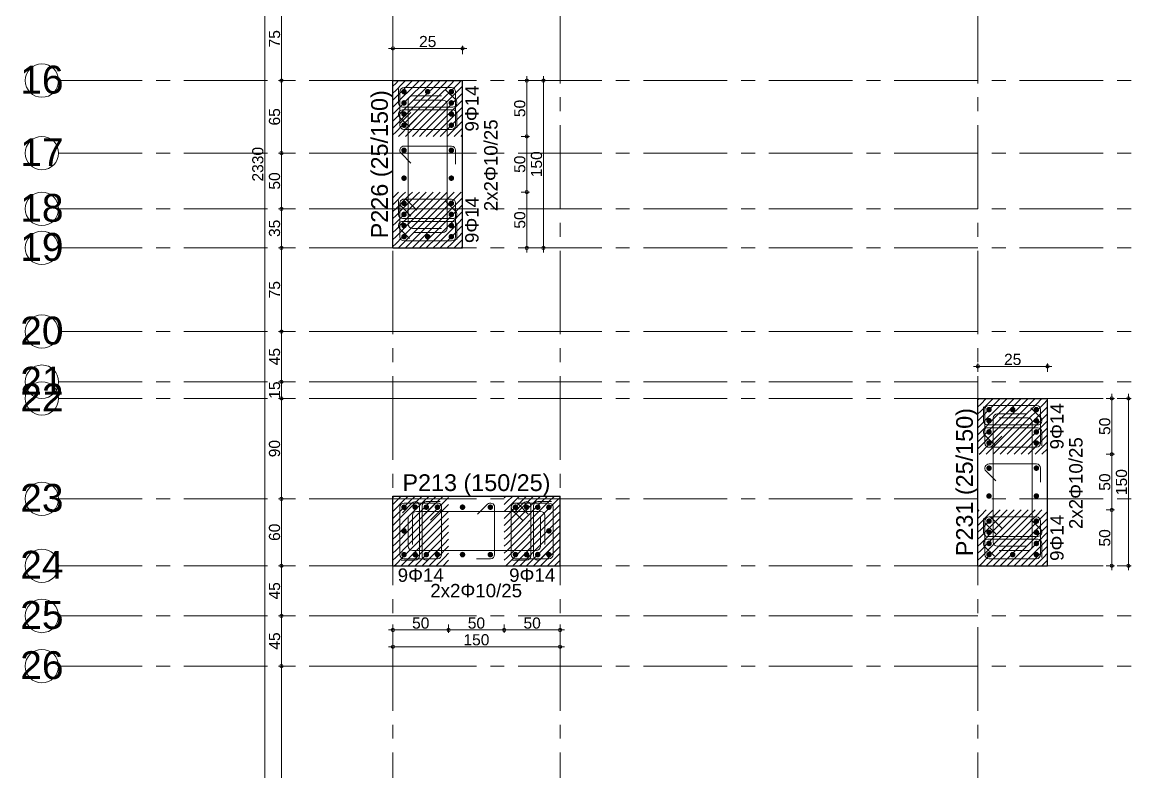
# Model space of a CAD drawing. Header units: millimetres. Extents: x 2232 to 85269, y -3593 to 5869.
# Drawn here: x 28457 to 29453, y 3782 to 4454 of the extents above; entities that cross this region are included whole.
import ezdxf

# ---------------------------------------------------------------- set-up
doc = ezdxf.new("R2010")
doc.units = ezdxf.units.MM
doc.linetypes.add('CENTER2', pattern=[112.5, 75, -12.5, 12.5, -12.5])
doc.linetypes.add('DASHDOT2', pattern=[12.7, 6.35, -3.175, 0, -3.175])
doc.layers.add('aks', color=251, linetype='DASHDOT2', lineweight=35)
for name, color, linetype in [('Donatı Yazısı', 7, 'Continuous'), ('Donatı Çizgisi', 7, 'Continuous'), ('Kolon', 7, 'Continuous'), ('Ölçülendirme', 7, 'Continuous')]:
    doc.layers.add(name, color=color, linetype=linetype)
doc.styles.add('arial_1_18', font='arial.ttf', dxfattribs={"height": 0.2})

# ---------------------------------------------------------------- blocks, each defined once
blk = doc.blocks.new('IDE999Entity6909')
at = {"layer": 'aks', "color": 250, "linetype": 'CENTER2', "lineweight": 5}
blk.add_lwpolyline([(18797.48, 200), (18797.48, 2530)], dxfattribs=at)
blk = doc.blocks.new('IDE999Entity6918')
at = {"layer": 'aks', "color": 250, "linetype": 'CENTER2', "lineweight": 5}
blk.add_lwpolyline([(18272.48, 200), (18272.48, 2530)], dxfattribs=at)
blk = doc.blocks.new('IDE999Entity6919')
at = {"layer": 'aks', "color": 250, "linetype": 'CENTER2', "lineweight": 5}
blk.add_lwpolyline([(18422.48, 200), (18422.48, 2530)], dxfattribs=at)

msp = doc.modelspace()

# ---------------------------------------------------------------- hatches: boundary and pattern name
at = {"layer": 'Donatı Çizgisi', "linetype": 'Continuous', "lineweight": 5}
h = msp.add_hatch(color=5, dxfattribs=at)
edge = h.paths.add_edge_path(flags=0)
edge.add_arc((28800.16, 4391.37), 2.5, 0, 360)
h = msp.add_hatch(color=5, dxfattribs=at)
edge = h.paths.add_edge_path(flags=0)
edge.add_arc((28821.41, 4391.37), 2.5, 0, 360)
h = msp.add_hatch(color=5, dxfattribs=at)
edge = h.paths.add_edge_path(flags=0)
edge.add_arc((28842.66, 4391.37), 2.5, 0, 360)
h = msp.add_hatch(color=5, dxfattribs=at)
edge = h.paths.add_edge_path(flags=0)
edge.add_arc((28800.16, 4381.37), 2.5, 0, 360)
h = msp.add_hatch(color=5, dxfattribs=at)
edge = h.paths.add_edge_path(flags=0)
edge.add_arc((28842.66, 4381.37), 2.5, 0, 360)
h = msp.add_hatch(color=5, dxfattribs=at)
edge = h.paths.add_edge_path(flags=0)
edge.add_arc((28800.16, 4371.37), 2.5, 0, 360)
h = msp.add_hatch(color=5, dxfattribs=at)
edge = h.paths.add_edge_path(flags=0)
edge.add_arc((28842.66, 4371.37), 2.5, 0, 360)
h = msp.add_hatch(color=5, dxfattribs=at)
edge = h.paths.add_edge_path(flags=0)
edge.add_arc((28800.16, 4361.37), 2.5, 0, 360)
h = msp.add_hatch(color=5, dxfattribs=at)
edge = h.paths.add_edge_path(flags=0)
edge.add_arc((28842.66, 4361.37), 2.5, 0, 360)
h = msp.add_hatch(color=5, dxfattribs=at)
edge = h.paths.add_edge_path(flags=0)
edge.add_arc((28800.16, 4338.87), 2.5, 0, 360)
h = msp.add_hatch(color=5, dxfattribs=at)
edge = h.paths.add_edge_path(flags=0)
edge.add_arc((28842.66, 4338.87), 2.5, 0, 360)
h = msp.add_hatch(color=5, dxfattribs=at)
edge = h.paths.add_edge_path(flags=0)
edge.add_arc((28800.16, 4313.87), 2.5, 0, 360)
h = msp.add_hatch(color=5, dxfattribs=at)
edge = h.paths.add_edge_path(flags=0)
edge.add_arc((28842.66, 4313.87), 2.5, 0, 360)
h = msp.add_hatch(color=5, dxfattribs=at)
edge = h.paths.add_edge_path(flags=0)
edge.add_arc((28800.16, 4291.37), 2.5, 0, 360)
h = msp.add_hatch(color=5, dxfattribs=at)
edge = h.paths.add_edge_path(flags=0)
edge.add_arc((28842.66, 4291.37), 2.5, 0, 360)
h = msp.add_hatch(color=5, dxfattribs=at)
edge = h.paths.add_edge_path(flags=0)
edge.add_arc((28800.16, 4281.37), 2.5, 0, 360)
h = msp.add_hatch(color=5, dxfattribs=at)
edge = h.paths.add_edge_path(flags=0)
edge.add_arc((28842.66, 4281.37), 2.5, 0, 360)
h = msp.add_hatch(color=5, dxfattribs=at)
edge = h.paths.add_edge_path(flags=0)
edge.add_arc((28800.16, 4271.37), 2.5, 0, 360)
h = msp.add_hatch(color=5, dxfattribs=at)
edge = h.paths.add_edge_path(flags=0)
edge.add_arc((28842.66, 4271.37), 2.5, 0, 360)
h = msp.add_hatch(color=5, dxfattribs=at)
edge = h.paths.add_edge_path(flags=0)
edge.add_arc((28800.16, 4261.37), 2.5, 0, 360)
h = msp.add_hatch(color=5, dxfattribs=at)
edge = h.paths.add_edge_path(flags=0)
edge.add_arc((28821.41, 4261.37), 2.5, 0, 360)
h = msp.add_hatch(color=5, dxfattribs=at)
edge = h.paths.add_edge_path(flags=0)
edge.add_arc((28842.66, 4261.37), 2.5, 0, 360)
h = msp.add_hatch(color=5, dxfattribs=at)
edge = h.paths.add_edge_path(flags=0)
edge.add_arc((29325.16, 4106.37), 2.5, 0, 360)
h = msp.add_hatch(color=5, dxfattribs=at)
edge = h.paths.add_edge_path(flags=0)
edge.add_arc((29346.41, 4106.37), 2.5, 0, 360)
h = msp.add_hatch(color=5, dxfattribs=at)
edge = h.paths.add_edge_path(flags=0)
edge.add_arc((29367.66, 4106.37), 2.5, 0, 360)
h = msp.add_hatch(color=5, dxfattribs=at)
edge = h.paths.add_edge_path(flags=0)
edge.add_arc((29325.16, 4096.37), 2.5, 0, 360)
h = msp.add_hatch(color=5, dxfattribs=at)
edge = h.paths.add_edge_path(flags=0)
edge.add_arc((29367.66, 4096.37), 2.5, 0, 360)
h = msp.add_hatch(color=5, dxfattribs=at)
edge = h.paths.add_edge_path(flags=0)
edge.add_arc((29325.16, 4086.37), 2.5, 0, 360)
h = msp.add_hatch(color=5, dxfattribs=at)
edge = h.paths.add_edge_path(flags=0)
edge.add_arc((29367.66, 4086.37), 2.5, 0, 360)
h = msp.add_hatch(color=5, dxfattribs=at)
edge = h.paths.add_edge_path(flags=0)
edge.add_arc((29325.16, 4076.37), 2.5, 0, 360)
h = msp.add_hatch(color=5, dxfattribs=at)
edge = h.paths.add_edge_path(flags=0)
edge.add_arc((29367.66, 4076.37), 2.5, 0, 360)
h = msp.add_hatch(color=5, dxfattribs=at)
edge = h.paths.add_edge_path(flags=0)
edge.add_arc((29325.16, 4053.87), 2.5, 0, 360)
h = msp.add_hatch(color=5, dxfattribs=at)
edge = h.paths.add_edge_path(flags=0)
edge.add_arc((29367.66, 4053.87), 2.5, 0, 360)
h = msp.add_hatch(color=5, dxfattribs=at)
edge = h.paths.add_edge_path(flags=0)
edge.add_arc((29325.16, 4028.87), 2.5, 0, 360)
h = msp.add_hatch(color=5, dxfattribs=at)
edge = h.paths.add_edge_path(flags=0)
edge.add_arc((29367.66, 4028.87), 2.5, 0, 360)
h = msp.add_hatch(color=5, dxfattribs=at)
edge = h.paths.add_edge_path(flags=0)
edge.add_arc((28800.16, 4018.87), 2.5, 0, 360)
h = msp.add_hatch(color=5, dxfattribs=at)
edge = h.paths.add_edge_path(flags=0)
edge.add_arc((28810.16, 4018.87), 2.5, 0, 360)
h = msp.add_hatch(color=5, dxfattribs=at)
edge = h.paths.add_edge_path(flags=0)
edge.add_arc((28820.16, 4018.87), 2.5, 0, 360)
h = msp.add_hatch(color=5, dxfattribs=at)
edge = h.paths.add_edge_path(flags=0)
edge.add_arc((28830.16, 4018.87), 2.5, 0, 360)
h = msp.add_hatch(color=5, dxfattribs=at)
edge = h.paths.add_edge_path(flags=0)
edge.add_arc((28852.66, 4018.87), 2.5, 0, 360)
h = msp.add_hatch(color=5, dxfattribs=at)
edge = h.paths.add_edge_path(flags=0)
edge.add_arc((28877.66, 4018.87), 2.5, 0, 360)
h = msp.add_hatch(color=5, dxfattribs=at)
edge = h.paths.add_edge_path(flags=0)
edge.add_arc((28900.16, 4018.87), 2.5, 0, 360)
h = msp.add_hatch(color=5, dxfattribs=at)
edge = h.paths.add_edge_path(flags=0)
edge.add_arc((28910.16, 4018.87), 2.5, 0, 360)
h = msp.add_hatch(color=5, dxfattribs=at)
edge = h.paths.add_edge_path(flags=0)
edge.add_arc((28920.16, 4018.87), 2.5, 0, 360)
h = msp.add_hatch(color=5, dxfattribs=at)
edge = h.paths.add_edge_path(flags=0)
edge.add_arc((28930.16, 4018.87), 2.5, 0, 360)
h = msp.add_hatch(color=5, dxfattribs=at)
edge = h.paths.add_edge_path(flags=0)
edge.add_arc((29325.16, 4006.37), 2.5, 0, 360)
h = msp.add_hatch(color=5, dxfattribs=at)
edge = h.paths.add_edge_path(flags=0)
edge.add_arc((29367.66, 4006.37), 2.5, 0, 360)
h = msp.add_hatch(color=5, dxfattribs=at)
edge = h.paths.add_edge_path(flags=0)
edge.add_arc((28800.16, 3997.62), 2.5, 0, 360)
h = msp.add_hatch(color=5, dxfattribs=at)
edge = h.paths.add_edge_path(flags=0)
edge.add_arc((28930.16, 3997.62), 2.5, 0, 360)
h = msp.add_hatch(color=5, dxfattribs=at)
edge = h.paths.add_edge_path(flags=0)
edge.add_arc((29325.16, 3996.37), 2.5, 0, 360)
h = msp.add_hatch(color=5, dxfattribs=at)
edge = h.paths.add_edge_path(flags=0)
edge.add_arc((29367.66, 3996.37), 2.5, 0, 360)
h = msp.add_hatch(color=5, dxfattribs=at)
edge = h.paths.add_edge_path(flags=0)
edge.add_arc((29325.16, 3986.37), 2.5, 0, 360)
h = msp.add_hatch(color=5, dxfattribs=at)
edge = h.paths.add_edge_path(flags=0)
edge.add_arc((29367.66, 3986.37), 2.5, 0, 360)
h = msp.add_hatch(color=5, dxfattribs=at)
edge = h.paths.add_edge_path(flags=0)
edge.add_arc((28800.16, 3976.37), 2.5, 0, 360)
h = msp.add_hatch(color=5, dxfattribs=at)
edge = h.paths.add_edge_path(flags=0)
edge.add_arc((28810.16, 3976.37), 2.5, 0, 360)
h = msp.add_hatch(color=5, dxfattribs=at)
edge = h.paths.add_edge_path(flags=0)
edge.add_arc((28820.16, 3976.37), 2.5, 0, 360)
h = msp.add_hatch(color=5, dxfattribs=at)
edge = h.paths.add_edge_path(flags=0)
edge.add_arc((28830.16, 3976.37), 2.5, 0, 360)
h = msp.add_hatch(color=5, dxfattribs=at)
edge = h.paths.add_edge_path(flags=0)
edge.add_arc((28852.66, 3976.37), 2.5, 0, 360)
h = msp.add_hatch(color=5, dxfattribs=at)
edge = h.paths.add_edge_path(flags=0)
edge.add_arc((28877.66, 3976.37), 2.5, 0, 360)
h = msp.add_hatch(color=5, dxfattribs=at)
edge = h.paths.add_edge_path(flags=0)
edge.add_arc((28900.16, 3976.37), 2.5, 0, 360)
h = msp.add_hatch(color=5, dxfattribs=at)
edge = h.paths.add_edge_path(flags=0)
edge.add_arc((28910.16, 3976.37), 2.5, 0, 360)
h = msp.add_hatch(color=5, dxfattribs=at)
edge = h.paths.add_edge_path(flags=0)
edge.add_arc((28920.16, 3976.37), 2.5, 0, 360)
h = msp.add_hatch(color=5, dxfattribs=at)
edge = h.paths.add_edge_path(flags=0)
edge.add_arc((28930.16, 3976.37), 2.5, 0, 360)
h = msp.add_hatch(color=5, dxfattribs=at)
edge = h.paths.add_edge_path(flags=0)
edge.add_arc((29325.16, 3976.37), 2.5, 0, 360)
h = msp.add_hatch(color=5, dxfattribs=at)
edge = h.paths.add_edge_path(flags=0)
edge.add_arc((29346.41, 3976.37), 2.5, 0, 360)
h = msp.add_hatch(color=5, dxfattribs=at)
edge = h.paths.add_edge_path(flags=0)
edge.add_arc((29367.66, 3976.37), 2.5, 0, 360)

# ---------------------------------------------------------------- linework, layer by layer
at = {"layer": 'aks', "color": 250, "linetype": 'CENTER2', "lineweight": 5}
for points in [[(28490.16, 4401.37), (28790.16, 4401.37)], [(28790.16, 4401.37), (32050.16, 4401.37)], [(28490.16, 4336.37), (28790.16, 4336.37)], [(28790.16, 4336.37), (32050.16, 4336.37)], [(28490.16, 4286.37), (28790.16, 4286.37)], [(28790.16, 4286.37), (32050.16, 4286.37)], [(28490.16, 4251.37), (28790.16, 4251.37)], [(28790.16, 4251.37), (32050.16, 4251.37)], [(28490.16, 4176.37), (28790.16, 4176.37)], [(28790.16, 4176.37), (32050.16, 4176.37)], [(28490.16, 4131.37), (28790.16, 4131.37)], [(28790.16, 4131.37), (32050.16, 4131.37)], [(28490.16, 4116.37), (28790.16, 4116.37)], [(28790.16, 4116.37), (32050.16, 4116.37)], [(28490.16, 4026.37), (28790.16, 4026.37)], [(28790.16, 4026.37), (32050.16, 4026.37)], [(28490.16, 3966.37), (28790.16, 3966.37)], [(28790.16, 3966.37), (32050.16, 3966.37)], [(28490.16, 3921.37), (28790.16, 3921.37)], [(28790.16, 3921.37), (32050.16, 3921.37)], [(28490.16, 3876.37), (28790.16, 3876.37)], [(28790.16, 3876.37), (32050.16, 3876.37)]]:
    msp.add_lwpolyline(points, dxfattribs=at)
at = {"layer": 'aks', "color": 30, "linetype": 'Continuous', "lineweight": 5}
for centre in [(28475.16, 4401.37), (28475.16, 4336.37), (28475.16, 4286.37), (28475.16, 4251.37), (28475.16, 4176.37), (28475.16, 4131.37), (28475.16, 4116.37), (28475.16, 4026.37), (28475.16, 3966.37), (28475.16, 3921.37), (28475.16, 3876.37)]:
    msp.add_circle(centre, 15, dxfattribs=at)
at = {"layer": 'Donatı Çizgisi', "color": 1, "linetype": 'Continuous', "lineweight": 5}
for points in [[(28795.16, 4381.37), (28795.16, 4393.87)], [(28837.72, 4392.86), (28846.56, 4384.02)], [(28803.91, 4272.62), (28803.91, 4383.87)], [(28807.66, 4387.62), (28833.66, 4387.62)], [(28835.16, 4383.87), (28809.16, 4383.87)], [(28843.91, 4377.62), (28798.91, 4377.62)], [(28798.91, 4375.12), (28843.91, 4375.12)], [(28838.91, 4268.87), (28838.91, 4380.12)], [(28805.09, 4359.88), (28796.25, 4368.72)], [(28847.66, 4371.37), (28847.66, 4358.87)], [(28800.16, 4342.62), (28842.66, 4342.62)], [(28806.34, 4327.38), (28797.5, 4336.22)], [(28846.41, 4338.87), (28846.41, 4326.37)], [(28795.16, 4281.37), (28795.16, 4293.87)], [(28837.72, 4292.86), (28846.56, 4284.02)], [(28843.91, 4277.62), (28798.91, 4277.62)], [(28798.91, 4275.12), (28843.91, 4275.12)], [(28805.09, 4259.88), (28796.25, 4268.72)], [(28833.66, 4268.87), (28807.66, 4268.87)], [(28809.16, 4265.12), (28835.16, 4265.12)], [(28847.66, 4271.37), (28847.66, 4258.87)], [(29320.16, 4096.37), (29320.16, 4108.87)], [(29362.72, 4107.86), (29371.56, 4099.02)], [(29328.91, 3987.62), (29328.91, 4098.87)], [(29332.66, 4102.62), (29358.66, 4102.62)], [(29360.16, 4098.87), (29334.16, 4098.87)], [(29363.91, 3983.87), (29363.91, 4095.12)], [(29330.09, 4074.88), (29321.25, 4083.72)], [(29368.91, 4092.62), (29323.91, 4092.62)], [(29323.91, 4090.12), (29368.91, 4090.12)], [(29372.66, 4086.37), (29372.66, 4073.87)], [(29325.16, 4057.62), (29367.66, 4057.62)], [(29371.41, 4053.87), (29371.41, 4041.37)], [(29331.34, 4042.38), (29322.5, 4051.22)], [(28820.16, 4023.87), (28832.66, 4023.87)], [(28920.16, 4023.87), (28932.66, 4023.87)], [(28798.66, 4013.93), (28807.5, 4022.77)], [(28811.41, 4015.12), (28922.66, 4015.12)], [(28813.91, 4020.12), (28813.91, 3975.12)], [(28816.41, 3975.12), (28816.41, 4020.12)], [(28866.16, 4012.68), (28875, 4021.52)], [(28881.41, 4018.87), (28881.41, 3976.37)], [(28898.66, 4013.93), (28907.5, 4022.77)], [(28913.91, 4020.12), (28913.91, 3975.12)], [(28916.41, 3975.12), (28916.41, 4020.12)], [(28803.91, 4009.87), (28803.91, 3983.87)], [(28807.66, 3985.37), (28807.66, 4011.37)], [(28922.66, 3983.87), (28922.66, 4009.87)], [(28926.41, 4011.37), (28926.41, 3985.37)], [(29320.16, 3996.37), (29320.16, 4008.87)], [(29362.72, 4007.86), (29371.56, 3999.02)], [(29330.09, 3974.88), (29321.25, 3983.72)], [(29368.91, 3992.62), (29323.91, 3992.62)], [(29323.91, 3990.12), (29368.91, 3990.12)], [(29358.66, 3983.87), (29332.66, 3983.87)], [(29372.66, 3986.37), (29372.66, 3973.87)], [(28807.66, 3980.12), (28918.91, 3980.12)], [(28831.65, 3981.31), (28822.81, 3972.47)], [(28931.65, 3981.31), (28922.81, 3972.47)], [(29334.16, 3980.12), (29360.16, 3980.12)], [(28810.16, 3971.37), (28797.66, 3971.37)], [(28877.66, 3972.62), (28865.16, 3972.62)], [(28910.16, 3971.37), (28897.66, 3971.37)]]:
    msp.add_lwpolyline(points, dxfattribs=at)
at = {"layer": 'Donatı Çizgisi', "color": 5, "linetype": 'Continuous', "lineweight": 5}
for points in [[(28800.16, 4395.12), (28842.66, 4395.12)], [(28796.41, 4361.37), (28796.41, 4391.37)], [(28846.41, 4391.37), (28846.41, 4361.37)], [(28797.5, 4364.02), (28806.34, 4372.86)], [(28811.65, 4367.56), (28802.81, 4358.72)], [(28842.66, 4357.62), (28800.16, 4357.62)], [(28842.66, 4295.12), (28800.16, 4295.12)], [(28811.65, 4285.18), (28802.81, 4294.02)], [(28796.41, 4291.37), (28796.41, 4261.37)], [(28797.5, 4288.72), (28806.34, 4279.88)], [(28846.41, 4261.37), (28846.41, 4291.37)], [(28800.16, 4257.62), (28842.66, 4257.62)], [(29321.41, 4076.37), (29321.41, 4106.37)], [(29325.16, 4110.12), (29367.66, 4110.12)], [(29371.41, 4106.37), (29371.41, 4076.37)], [(29322.5, 4079.02), (29331.34, 4087.86)], [(29336.65, 4082.56), (29327.81, 4073.72)], [(29367.66, 4072.62), (29325.16, 4072.62)], [(28796.41, 4018.87), (28796.41, 3976.37)], [(28830.16, 4022.62), (28800.16, 4022.62)], [(28827.5, 4021.52), (28818.66, 4012.68)], [(28823.97, 4007.38), (28832.81, 4016.22)], [(28833.91, 3976.37), (28833.91, 4018.87)], [(28896.41, 3976.37), (28896.41, 4018.87)], [(28906.34, 4007.38), (28897.5, 4016.22)], [(28900.16, 4022.62), (28930.16, 4022.62)], [(28902.81, 4021.52), (28911.65, 4012.68)], [(28933.91, 4018.87), (28933.91, 3976.37)], [(29321.41, 4006.37), (29321.41, 3976.37)], [(29322.5, 4003.72), (29331.34, 3994.88)], [(29367.66, 4010.12), (29325.16, 4010.12)], [(29336.65, 4000.18), (29327.81, 4009.02)], [(29371.41, 3976.37), (29371.41, 4006.37)], [(28800.16, 3972.62), (28830.16, 3972.62)], [(28930.16, 3972.62), (28900.16, 3972.62)], [(29325.16, 3972.62), (29367.66, 3972.62)]]:
    msp.add_lwpolyline(points, dxfattribs=at)
for centre, start, end in [((28800.16, 4391.37), 90, 180), ((28842.66, 4391.37), 0, 90), ((28800.16, 4361.37), 135, 270), ((28800.16, 4361.37), 180, 315), ((28842.66, 4361.37), 270, 0), ((28800.16, 4291.37), 45, 180), ((28800.16, 4291.37), 90, 225), ((28842.66, 4291.37), 0, 90), ((28800.16, 4261.37), 180, 270), ((28842.66, 4261.37), 270, 0), ((29325.16, 4106.37), 90, 180), ((29367.66, 4106.37), 0, 90), ((29325.16, 4076.37), 135, 270), ((29325.16, 4076.37), 180, 315), ((29367.66, 4076.37), 270, 0), ((28800.16, 4018.87), 90, 180), ((28830.16, 4018.87), 0, 135), ((28830.16, 4018.87), 315, 90), ((28900.16, 4018.87), 90, 225), ((28900.16, 4018.87), 45, 180), ((28930.16, 4018.87), 0, 90), ((29325.16, 4006.37), 45, 180), ((29325.16, 4006.37), 90, 225), ((29367.66, 4006.37), 0, 90), ((28800.16, 3976.37), 180, 270), ((28830.16, 3976.37), 270, 0), ((28900.16, 3976.37), 180, 270), ((28930.16, 3976.37), 270, 0), ((29325.16, 3976.37), 180, 270), ((29367.66, 3976.37), 270, 0)]:
    msp.add_arc(centre, 3.75, start, end, dxfattribs=at)
at = {"layer": 'Donatı Çizgisi', "color": 1, "linetype": 'Continuous', "lineweight": 5}
for centre, start, end in [((28807.66, 4383.87), 90, 180), ((28835.16, 4380.12), 0, 90), ((28843.91, 4381.37), 270, 45), ((28798.91, 4381.37), 180, 270), ((28798.91, 4371.37), 90, 225), ((28843.91, 4371.37), 0, 90), ((28800.16, 4338.87), 90, 225), ((28842.66, 4338.87), 0, 90), ((28843.91, 4281.37), 270, 45), ((28798.91, 4281.37), 180, 270), ((28798.91, 4271.37), 90, 225), ((28807.66, 4272.62), 180, 270), ((28843.91, 4271.37), 0, 90), ((28835.16, 4268.87), 270, 0), ((29323.91, 4096.37), 180, 270), ((29332.66, 4098.87), 90, 180), ((29360.16, 4095.12), 0, 90), ((29368.91, 4096.37), 270, 45), ((29323.91, 4086.37), 90, 225), ((29368.91, 4086.37), 0, 90), ((29325.16, 4053.87), 90, 225), ((29367.66, 4053.87), 0, 90), ((28810.16, 4020.12), 0, 135), ((28820.16, 4020.12), 90, 180), ((28910.16, 4020.12), 0, 135), ((28920.16, 4020.12), 90, 180), ((28811.41, 4011.37), 90, 180), ((28877.66, 4018.87), 0, 135), ((28922.66, 4011.37), 0, 90), ((29323.91, 3996.37), 180, 270), ((29368.91, 3996.37), 270, 45), ((28807.66, 3983.87), 180, 270), ((28918.91, 3983.87), 270, 0), ((29323.91, 3986.37), 90, 225), ((29332.66, 3987.62), 180, 270), ((29360.16, 3983.87), 270, 0), ((29368.91, 3986.37), 0, 90), ((28810.16, 3975.12), 270, 0), ((28820.16, 3975.12), 180, 315), ((28877.66, 3976.37), 270, 0), ((28910.16, 3975.12), 270, 0), ((28920.16, 3975.12), 180, 315)]:
    msp.add_arc(centre, 3.75, start, end, dxfattribs=at)
at = {"layer": 'Kolon', "color": 33, "linetype": 'Continuous', "lineweight": -3}
for points in [[(28790.16, 4251.37), (28790.16, 4401.37)], [(28790.16, 4401.37), (28852.66, 4401.37)], [(28852.66, 4251.37), (28852.66, 4401.37)], [(28790.16, 4251.37), (28852.66, 4251.37)], [(29315.16, 3966.37), (29315.16, 4116.37)], [(29315.16, 4116.37), (29377.66, 4116.37)], [(29377.66, 3966.37), (29377.66, 4116.37)], [(28790.16, 4028.87), (28940.16, 4028.87)], [(28790.16, 3966.37), (28790.16, 4028.87)], [(28940.16, 3966.37), (28940.16, 4028.87)], [(28790.16, 3966.37), (28940.16, 3966.37)], [(29315.16, 3966.37), (29377.66, 3966.37)]]:
    msp.add_lwpolyline(points, dxfattribs=at)
at = {"layer": 'Kolon', "color": 251, "linetype": 'Continuous', "lineweight": -3}
for points in [[(28790.16, 4396.35), (28792.68, 4398.87)], [(28790.16, 4390.1), (28792.68, 4392.62)], [(28792.68, 4398.87), (28795.18, 4401.37)], [(28792.68, 4386.37), (28805.18, 4398.87)], [(28792.68, 4392.62), (28798.93, 4398.87)], [(28798.93, 4398.87), (28801.43, 4401.37)], [(28798.93, 4386.37), (28805.18, 4392.62)], [(28805.18, 4398.87), (28807.68, 4401.37)], [(28805.18, 4386.37), (28817.68, 4398.87)], [(28805.18, 4392.62), (28811.43, 4398.87)], [(28811.43, 4398.87), (28813.93, 4401.37)], [(28811.43, 4386.37), (28817.68, 4392.62)], [(28817.68, 4398.87), (28820.18, 4401.37)], [(28817.68, 4386.37), (28830.18, 4398.87)], [(28817.68, 4392.62), (28823.93, 4398.87)], [(28823.93, 4398.87), (28826.43, 4401.37)], [(28823.93, 4386.37), (28830.18, 4392.62)], [(28830.18, 4398.87), (28832.68, 4401.37)], [(28830.18, 4386.37), (28842.68, 4398.87)], [(28830.18, 4392.62), (28836.43, 4398.87)], [(28836.43, 4398.87), (28838.93, 4401.37)], [(28836.43, 4386.37), (28842.68, 4392.62)], [(28842.68, 4398.87), (28845.18, 4401.37)], [(28842.68, 4392.62), (28848.93, 4398.87)], [(28842.68, 4386.37), (28852.66, 4396.35)], [(28848.93, 4398.87), (28851.43, 4401.37)], [(28790.16, 4383.85), (28792.68, 4386.37)], [(28792.68, 4373.87), (28805.18, 4386.37)], [(28792.68, 4380.12), (28798.93, 4386.37)], [(28805.18, 4373.87), (28817.68, 4386.37)], [(28805.18, 4380.12), (28811.43, 4386.37)], [(28817.68, 4373.87), (28830.18, 4386.37)], [(28817.68, 4380.12), (28823.93, 4386.37)], [(28830.18, 4373.87), (28842.68, 4386.37)], [(28830.18, 4380.12), (28836.43, 4386.37)], [(28842.68, 4380.12), (28848.93, 4386.37)], [(28842.68, 4373.87), (28852.66, 4383.85)], [(28848.93, 4386.37), (28852.66, 4390.1)], [(28790.16, 4377.6), (28792.68, 4380.12)], [(28790.16, 4371.35), (28792.68, 4373.87)], [(28792.68, 4361.37), (28805.18, 4373.87)], [(28792.68, 4367.62), (28798.93, 4373.87)], [(28798.93, 4373.87), (28805.18, 4380.12)], [(28805.18, 4361.37), (28817.68, 4373.87)], [(28805.18, 4367.62), (28811.43, 4373.87)], [(28811.43, 4373.87), (28817.68, 4380.12)], [(28817.68, 4361.37), (28830.18, 4373.87)], [(28817.68, 4367.62), (28823.93, 4373.87)], [(28823.93, 4373.87), (28830.18, 4380.12)], [(28830.18, 4361.37), (28842.68, 4373.87)], [(28830.18, 4367.62), (28836.43, 4373.87)], [(28836.43, 4373.87), (28842.68, 4380.12)], [(28842.68, 4367.62), (28848.93, 4373.87)], [(28848.93, 4373.87), (28852.66, 4377.6)], [(28790.16, 4365.1), (28792.68, 4367.62)], [(28798.93, 4361.37), (28805.18, 4367.62)], [(28811.43, 4361.37), (28817.68, 4367.62)], [(28823.93, 4361.37), (28830.18, 4367.62)], [(28836.43, 4361.37), (28842.68, 4367.62)], [(28842.68, 4361.37), (28852.66, 4371.35)], [(28848.93, 4361.37), (28852.66, 4365.1)], [(28790.16, 4358.85), (28792.68, 4361.37)], [(28790.16, 4352.6), (28792.68, 4355.12)], [(28792.68, 4355.12), (28798.93, 4361.37)], [(28795.18, 4351.37), (28805.18, 4361.37)], [(28801.43, 4351.37), (28805.18, 4355.12)], [(28805.18, 4355.12), (28811.43, 4361.37)], [(28807.68, 4351.37), (28817.68, 4361.37)], [(28813.93, 4351.37), (28817.68, 4355.12)], [(28817.68, 4355.12), (28823.93, 4361.37)], [(28820.18, 4351.37), (28830.18, 4361.37)], [(28826.43, 4351.37), (28830.18, 4355.12)], [(28830.18, 4355.12), (28836.43, 4361.37)], [(28832.68, 4351.37), (28842.68, 4361.37)], [(28838.93, 4351.37), (28842.68, 4355.12)], [(28842.68, 4355.12), (28848.93, 4361.37)], [(28845.18, 4351.37), (28852.66, 4358.85)], [(28851.43, 4351.37), (28852.66, 4352.6)], [(28790.16, 4296.35), (28792.68, 4298.87)], [(28790.16, 4290.1), (28792.68, 4292.62)], [(28792.68, 4298.87), (28795.18, 4301.37)], [(28792.68, 4286.37), (28805.18, 4298.87)], [(28792.68, 4292.62), (28798.93, 4298.87)], [(28798.93, 4298.87), (28801.43, 4301.37)], [(28798.93, 4286.37), (28805.18, 4292.62)], [(28805.18, 4298.87), (28807.68, 4301.37)], [(28805.18, 4286.37), (28817.68, 4298.87)], [(28805.18, 4292.62), (28811.43, 4298.87)], [(28811.43, 4298.87), (28813.93, 4301.37)], [(28811.43, 4286.37), (28817.68, 4292.62)], [(28817.68, 4298.87), (28820.18, 4301.37)], [(28817.68, 4286.37), (28830.18, 4298.87)], [(28817.68, 4292.62), (28823.93, 4298.87)], [(28823.93, 4298.87), (28826.43, 4301.37)], [(28823.93, 4286.37), (28830.18, 4292.62)], [(28830.18, 4298.87), (28832.68, 4301.37)], [(28830.18, 4286.37), (28842.68, 4298.87)], [(28830.18, 4292.62), (28836.43, 4298.87)], [(28836.43, 4298.87), (28838.93, 4301.37)], [(28836.43, 4286.37), (28842.68, 4292.62)], [(28842.68, 4298.87), (28845.18, 4301.37)], [(28842.68, 4292.62), (28848.93, 4298.87)], [(28842.68, 4286.37), (28852.66, 4296.35)], [(28848.93, 4298.87), (28851.43, 4301.37)], [(28790.16, 4283.85), (28792.68, 4286.37)], [(28792.68, 4273.87), (28805.18, 4286.37)], [(28792.68, 4280.12), (28798.93, 4286.37)], [(28805.18, 4273.87), (28817.68, 4286.37)], [(28805.18, 4280.12), (28811.43, 4286.37)], [(28817.68, 4273.87), (28830.18, 4286.37)], [(28817.68, 4280.12), (28823.93, 4286.37)], [(28830.18, 4273.87), (28842.68, 4286.37)], [(28830.18, 4280.12), (28836.43, 4286.37)], [(28842.68, 4280.12), (28848.93, 4286.37)], [(28842.68, 4273.87), (28852.66, 4283.85)], [(28848.93, 4286.37), (28852.66, 4290.1)], [(28790.16, 4277.6), (28792.68, 4280.12)], [(28790.16, 4271.35), (28792.68, 4273.87)], [(28792.68, 4261.37), (28805.18, 4273.87)], [(28792.68, 4267.62), (28798.93, 4273.87)], [(28798.93, 4273.87), (28805.18, 4280.12)], [(28805.18, 4261.37), (28817.68, 4273.87)], [(28805.18, 4267.62), (28811.43, 4273.87)], [(28811.43, 4273.87), (28817.68, 4280.12)], [(28817.68, 4261.37), (28830.18, 4273.87)], [(28817.68, 4267.62), (28823.93, 4273.87)], [(28823.93, 4273.87), (28830.18, 4280.12)], [(28830.18, 4261.37), (28842.68, 4273.87)], [(28830.18, 4267.62), (28836.43, 4273.87)], [(28836.43, 4273.87), (28842.68, 4280.12)], [(28842.68, 4267.62), (28848.93, 4273.87)], [(28848.93, 4273.87), (28852.66, 4277.6)], [(28790.16, 4265.1), (28792.68, 4267.62)], [(28798.93, 4261.37), (28805.18, 4267.62)], [(28811.43, 4261.37), (28817.68, 4267.62)], [(28823.93, 4261.37), (28830.18, 4267.62)], [(28836.43, 4261.37), (28842.68, 4267.62)], [(28842.68, 4261.37), (28852.66, 4271.35)], [(28848.93, 4261.37), (28852.66, 4265.1)], [(28790.16, 4258.85), (28792.68, 4261.37)], [(28790.16, 4252.6), (28792.68, 4255.12)], [(28792.68, 4255.12), (28798.93, 4261.37)], [(28795.18, 4251.37), (28805.18, 4261.37)], [(28801.43, 4251.37), (28805.18, 4255.12)], [(28805.18, 4255.12), (28811.43, 4261.37)], [(28807.68, 4251.37), (28817.68, 4261.37)], [(28813.93, 4251.37), (28817.68, 4255.12)], [(28817.68, 4255.12), (28823.93, 4261.37)], [(28820.18, 4251.37), (28830.18, 4261.37)], [(28826.43, 4251.37), (28830.18, 4255.12)], [(28830.18, 4255.12), (28836.43, 4261.37)], [(28832.68, 4251.37), (28842.68, 4261.37)], [(28838.93, 4251.37), (28842.68, 4255.12)], [(28842.68, 4255.12), (28848.93, 4261.37)], [(28845.18, 4251.37), (28852.66, 4258.85)], [(28851.43, 4251.37), (28852.66, 4252.6)], [(29315.16, 4115.1), (29316.43, 4116.37)], [(29317.68, 4111.37), (29322.68, 4116.37)], [(29323.93, 4111.37), (29328.93, 4116.37)], [(29330.18, 4111.37), (29335.18, 4116.37)], [(29336.43, 4111.37), (29341.43, 4116.37)], [(29342.68, 4111.37), (29347.68, 4116.37)], [(29348.93, 4111.37), (29353.93, 4116.37)], [(29355.18, 4111.37), (29360.18, 4116.37)], [(29361.43, 4111.37), (29366.43, 4116.37)], [(29367.68, 4111.37), (29372.68, 4116.37)], [(29373.93, 4111.37), (29377.66, 4115.1)], [(29315.16, 4108.85), (29317.68, 4111.37)], [(29315.16, 4102.6), (29317.68, 4105.12)], [(29317.68, 4098.87), (29330.18, 4111.37)], [(29317.68, 4105.12), (29323.93, 4111.37)], [(29323.93, 4098.87), (29330.18, 4105.12)], [(29330.18, 4098.87), (29342.68, 4111.37)], [(29330.18, 4105.12), (29336.43, 4111.37)], [(29336.43, 4098.87), (29342.68, 4105.12)], [(29342.68, 4098.87), (29355.18, 4111.37)], [(29342.68, 4105.12), (29348.93, 4111.37)], [(29348.93, 4098.87), (29355.18, 4105.12)], [(29355.18, 4098.87), (29367.68, 4111.37)], [(29355.18, 4105.12), (29361.43, 4111.37)], [(29361.43, 4098.87), (29367.68, 4105.12)], [(29367.68, 4105.12), (29373.93, 4111.37)], [(29367.68, 4098.87), (29377.66, 4108.85)], [(29315.16, 4096.35), (29317.68, 4098.87)], [(29317.68, 4086.37), (29330.18, 4098.87)], [(29317.68, 4092.62), (29323.93, 4098.87)], [(29330.18, 4086.37), (29342.68, 4098.87)], [(29330.18, 4092.62), (29336.43, 4098.87)], [(29342.68, 4086.37), (29355.18, 4098.87)], [(29342.68, 4092.62), (29348.93, 4098.87)], [(29355.18, 4086.37), (29367.68, 4098.87)], [(29355.18, 4092.62), (29361.43, 4098.87)], [(29367.68, 4092.62), (29373.93, 4098.87)], [(29367.68, 4086.37), (29377.66, 4096.35)], [(29373.93, 4098.87), (29377.66, 4102.6)], [(29315.16, 4090.1), (29317.68, 4092.62)], [(29315.16, 4083.85), (29317.68, 4086.37)], [(29317.68, 4073.87), (29330.18, 4086.37)], [(29317.68, 4080.12), (29323.93, 4086.37)], [(29323.93, 4086.37), (29330.18, 4092.62)], [(29330.18, 4073.87), (29342.68, 4086.37)], [(29330.18, 4080.12), (29336.43, 4086.37)], [(29336.43, 4086.37), (29342.68, 4092.62)], [(29342.68, 4073.87), (29355.18, 4086.37)], [(29342.68, 4080.12), (29348.93, 4086.37)], [(29348.93, 4086.37), (29355.18, 4092.62)], [(29355.18, 4073.87), (29367.68, 4086.37)], [(29355.18, 4080.12), (29361.43, 4086.37)], [(29361.43, 4086.37), (29367.68, 4092.62)], [(29367.68, 4080.12), (29373.93, 4086.37)], [(29367.68, 4073.87), (29377.66, 4083.85)], [(29373.93, 4086.37), (29377.66, 4090.1)], [(29315.16, 4077.6), (29317.68, 4080.12)], [(29315.16, 4071.35), (29317.68, 4073.87)], [(29317.68, 4067.62), (29323.93, 4073.87)], [(29322.68, 4066.37), (29330.18, 4073.87)], [(29323.93, 4073.87), (29330.18, 4080.12)], [(29330.18, 4067.62), (29336.43, 4073.87)], [(29335.18, 4066.37), (29342.68, 4073.87)], [(29336.43, 4073.87), (29342.68, 4080.12)], [(29342.68, 4067.62), (29348.93, 4073.87)], [(29347.68, 4066.37), (29355.18, 4073.87)], [(29348.93, 4073.87), (29355.18, 4080.12)], [(29355.18, 4067.62), (29361.43, 4073.87)], [(29360.18, 4066.37), (29367.68, 4073.87)], [(29361.43, 4073.87), (29367.68, 4080.12)], [(29367.68, 4067.62), (29373.93, 4073.87)], [(29373.93, 4073.87), (29377.66, 4077.6)], [(29316.43, 4066.37), (29317.68, 4067.62)], [(29328.93, 4066.37), (29330.18, 4067.62)], [(29341.43, 4066.37), (29342.68, 4067.62)], [(29353.93, 4066.37), (29355.18, 4067.62)], [(29366.43, 4066.37), (29367.68, 4067.62)], [(29372.68, 4066.37), (29377.66, 4071.35)], [(28790.16, 4027.6), (28791.43, 4028.87)], [(28790.16, 4021.35), (28792.68, 4023.87)], [(28792.68, 4023.87), (28797.68, 4028.87)], [(28792.68, 4011.37), (28805.18, 4023.87)], [(28792.68, 4017.62), (28798.93, 4023.87)], [(28798.93, 4023.87), (28803.93, 4028.87)], [(28805.18, 4023.87), (28810.18, 4028.87)], [(28805.18, 4011.37), (28817.68, 4023.87)], [(28805.18, 4017.62), (28811.43, 4023.87)], [(28811.43, 4023.87), (28816.43, 4028.87)], [(28817.68, 4023.87), (28822.68, 4028.87)], [(28817.68, 4011.37), (28830.18, 4023.87)], [(28817.68, 4017.62), (28823.93, 4023.87)], [(28823.93, 4023.87), (28828.93, 4028.87)], [(28830.18, 4023.87), (28835.18, 4028.87)], [(28830.18, 4017.62), (28836.43, 4023.87)], [(28836.43, 4023.87), (28840.16, 4027.6)], [(28890.16, 4027.6), (28891.43, 4028.87)], [(28890.16, 4021.35), (28892.68, 4023.87)], [(28892.68, 4023.87), (28897.68, 4028.87)], [(28892.68, 4011.37), (28905.18, 4023.87)], [(28892.68, 4017.62), (28898.93, 4023.87)], [(28898.93, 4023.87), (28903.93, 4028.87)], [(28905.18, 4023.87), (28910.18, 4028.87)], [(28905.18, 4011.37), (28917.68, 4023.87)], [(28905.18, 4017.62), (28911.43, 4023.87)], [(28911.43, 4023.87), (28916.43, 4028.87)], [(28917.68, 4023.87), (28922.68, 4028.87)], [(28917.68, 4011.37), (28930.18, 4023.87)], [(28917.68, 4017.62), (28923.93, 4023.87)], [(28923.93, 4023.87), (28928.93, 4028.87)], [(28930.18, 4023.87), (28935.18, 4028.87)], [(28930.18, 4017.62), (28936.43, 4023.87)], [(28936.43, 4023.87), (28940.16, 4027.6)], [(28790.16, 4015.1), (28792.68, 4017.62)], [(28798.93, 4011.37), (28805.18, 4017.62)], [(28811.43, 4011.37), (28817.68, 4017.62)], [(28823.93, 4011.37), (28830.18, 4017.62)], [(28830.18, 4011.37), (28840.16, 4021.35)], [(28836.43, 4011.37), (28840.16, 4015.1)], [(28890.16, 4015.1), (28892.68, 4017.62)], [(28898.93, 4011.37), (28905.18, 4017.62)], [(28911.43, 4011.37), (28917.68, 4017.62)], [(28923.93, 4011.37), (28930.18, 4017.62)], [(28930.18, 4011.37), (28940.16, 4021.35)], [(28936.43, 4011.37), (28940.16, 4015.1)], [(29315.16, 4015.1), (29316.43, 4016.37)], [(29317.68, 4011.37), (29322.68, 4016.37)], [(29323.93, 4011.37), (29328.93, 4016.37)], [(29330.18, 4011.37), (29335.18, 4016.37)], [(29336.43, 4011.37), (29341.43, 4016.37)], [(29342.68, 4011.37), (29347.68, 4016.37)], [(29348.93, 4011.37), (29353.93, 4016.37)], [(29355.18, 4011.37), (29360.18, 4016.37)], [(29361.43, 4011.37), (29366.43, 4016.37)], [(29367.68, 4011.37), (29372.68, 4016.37)], [(29373.93, 4011.37), (29377.66, 4015.1)], [(28790.16, 4008.85), (28792.68, 4011.37)], [(28790.16, 4002.6), (28792.68, 4005.12)], [(28792.68, 3998.87), (28805.18, 4011.37)], [(28792.68, 4005.12), (28798.93, 4011.37)], [(28798.93, 3998.87), (28805.18, 4005.12)], [(28805.18, 3998.87), (28817.68, 4011.37)], [(28805.18, 4005.12), (28811.43, 4011.37)], [(28811.43, 3998.87), (28817.68, 4005.12)], [(28817.68, 3998.87), (28830.18, 4011.37)], [(28817.68, 4005.12), (28823.93, 4011.37)], [(28823.93, 3998.87), (28830.18, 4005.12)], [(28830.18, 4005.12), (28836.43, 4011.37)], [(28830.18, 3998.87), (28840.16, 4008.85)], [(28890.16, 4008.85), (28892.68, 4011.37)], [(28890.16, 4002.6), (28892.68, 4005.12)], [(28892.68, 3998.87), (28905.18, 4011.37)], [(28892.68, 4005.12), (28898.93, 4011.37)], [(28898.93, 3998.87), (28905.18, 4005.12)], [(28905.18, 3998.87), (28917.68, 4011.37)], [(28905.18, 4005.12), (28911.43, 4011.37)], [(28911.43, 3998.87), (28917.68, 4005.12)], [(28917.68, 3998.87), (28930.18, 4011.37)], [(28917.68, 4005.12), (28923.93, 4011.37)], [(28923.93, 3998.87), (28930.18, 4005.12)], [(28930.18, 4005.12), (28936.43, 4011.37)], [(28930.18, 3998.87), (28940.16, 4008.85)], [(29315.16, 4008.85), (29317.68, 4011.37)], [(29315.16, 4002.6), (29317.68, 4005.12)], [(29317.68, 3998.87), (29330.18, 4011.37)], [(29317.68, 4005.12), (29323.93, 4011.37)], [(29323.93, 3998.87), (29330.18, 4005.12)], [(29330.18, 3998.87), (29342.68, 4011.37)], [(29330.18, 4005.12), (29336.43, 4011.37)], [(29336.43, 3998.87), (29342.68, 4005.12)], [(29342.68, 3998.87), (29355.18, 4011.37)], [(29342.68, 4005.12), (29348.93, 4011.37)], [(29348.93, 3998.87), (29355.18, 4005.12)], [(29355.18, 3998.87), (29367.68, 4011.37)], [(29355.18, 4005.12), (29361.43, 4011.37)], [(29361.43, 3998.87), (29367.68, 4005.12)], [(29367.68, 4005.12), (29373.93, 4011.37)], [(29367.68, 3998.87), (29377.66, 4008.85)], [(28790.16, 3996.35), (28792.68, 3998.87)], [(28792.68, 3986.37), (28805.18, 3998.87)], [(28792.68, 3992.62), (28798.93, 3998.87)], [(28805.18, 3986.37), (28817.68, 3998.87)], [(28805.18, 3992.62), (28811.43, 3998.87)], [(28817.68, 3986.37), (28830.18, 3998.87)], [(28817.68, 3992.62), (28823.93, 3998.87)], [(28830.18, 3992.62), (28836.43, 3998.87)], [(28830.18, 3986.37), (28840.16, 3996.35)], [(28836.43, 3998.87), (28840.16, 4002.6)], [(28890.16, 3996.35), (28892.68, 3998.87)], [(28892.68, 3986.37), (28905.18, 3998.87)], [(28892.68, 3992.62), (28898.93, 3998.87)], [(28905.18, 3986.37), (28917.68, 3998.87)], [(28905.18, 3992.62), (28911.43, 3998.87)], [(28917.68, 3986.37), (28930.18, 3998.87)], [(28917.68, 3992.62), (28923.93, 3998.87)], [(28930.18, 3992.62), (28936.43, 3998.87)], [(28930.18, 3986.37), (28940.16, 3996.35)], [(28936.43, 3998.87), (28940.16, 4002.6)], [(29315.16, 3996.35), (29317.68, 3998.87)], [(29317.68, 3986.37), (29330.18, 3998.87)], [(29317.68, 3992.62), (29323.93, 3998.87)], [(29330.18, 3986.37), (29342.68, 3998.87)], [(29330.18, 3992.62), (29336.43, 3998.87)], [(29342.68, 3986.37), (29355.18, 3998.87)], [(29342.68, 3992.62), (29348.93, 3998.87)], [(29355.18, 3986.37), (29367.68, 3998.87)], [(29355.18, 3992.62), (29361.43, 3998.87)], [(29367.68, 3992.62), (29373.93, 3998.87)], [(29367.68, 3986.37), (29377.66, 3996.35)], [(29373.93, 3998.87), (29377.66, 4002.6)], [(28790.16, 3990.1), (28792.68, 3992.62)], [(28790.16, 3983.85), (28792.68, 3986.37)], [(28792.68, 3973.87), (28805.18, 3986.37)], [(28792.68, 3980.12), (28798.93, 3986.37)], [(28798.93, 3986.37), (28805.18, 3992.62)], [(28805.18, 3973.87), (28817.68, 3986.37)], [(28805.18, 3980.12), (28811.43, 3986.37)], [(28811.43, 3986.37), (28817.68, 3992.62)], [(28817.68, 3973.87), (28830.18, 3986.37)], [(28817.68, 3980.12), (28823.93, 3986.37)], [(28823.93, 3986.37), (28830.18, 3992.62)], [(28830.18, 3980.12), (28836.43, 3986.37)], [(28830.18, 3973.87), (28840.16, 3983.85)], [(28836.43, 3986.37), (28840.16, 3990.1)], [(28890.16, 3990.1), (28892.68, 3992.62)], [(28890.16, 3983.85), (28892.68, 3986.37)], [(28892.68, 3973.87), (28905.18, 3986.37)], [(28892.68, 3980.12), (28898.93, 3986.37)], [(28898.93, 3986.37), (28905.18, 3992.62)], [(28905.18, 3973.87), (28917.68, 3986.37)], [(28905.18, 3980.12), (28911.43, 3986.37)], [(28911.43, 3986.37), (28917.68, 3992.62)], [(28917.68, 3973.87), (28930.18, 3986.37)], [(28917.68, 3980.12), (28923.93, 3986.37)], [(28923.93, 3986.37), (28930.18, 3992.62)], [(28930.18, 3980.12), (28936.43, 3986.37)], [(28930.18, 3973.87), (28940.16, 3983.85)], [(28936.43, 3986.37), (28940.16, 3990.1)], [(29315.16, 3990.1), (29317.68, 3992.62)], [(29315.16, 3983.85), (29317.68, 3986.37)], [(29317.68, 3973.87), (29330.18, 3986.37)], [(29317.68, 3980.12), (29323.93, 3986.37)], [(29323.93, 3986.37), (29330.18, 3992.62)], [(29330.18, 3973.87), (29342.68, 3986.37)], [(29330.18, 3980.12), (29336.43, 3986.37)], [(29336.43, 3986.37), (29342.68, 3992.62)], [(29342.68, 3973.87), (29355.18, 3986.37)], [(29342.68, 3980.12), (29348.93, 3986.37)], [(29348.93, 3986.37), (29355.18, 3992.62)], [(29355.18, 3973.87), (29367.68, 3986.37)], [(29355.18, 3980.12), (29361.43, 3986.37)], [(29361.43, 3986.37), (29367.68, 3992.62)], [(29367.68, 3980.12), (29373.93, 3986.37)], [(29367.68, 3973.87), (29377.66, 3983.85)], [(29373.93, 3986.37), (29377.66, 3990.1)], [(28790.16, 3977.6), (28792.68, 3980.12)], [(28790.16, 3971.35), (28792.68, 3973.87)], [(28792.68, 3967.62), (28798.93, 3973.87)], [(28797.68, 3966.37), (28805.18, 3973.87)], [(28798.93, 3973.87), (28805.18, 3980.12)], [(28805.18, 3967.62), (28811.43, 3973.87)], [(28810.18, 3966.37), (28817.68, 3973.87)], [(28811.43, 3973.87), (28817.68, 3980.12)], [(28817.68, 3967.62), (28823.93, 3973.87)], [(28822.68, 3966.37), (28830.18, 3973.87)], [(28823.93, 3973.87), (28830.18, 3980.12)], [(28830.18, 3967.62), (28836.43, 3973.87)], [(28836.43, 3973.87), (28840.16, 3977.6)], [(28890.16, 3977.6), (28892.68, 3980.12)], [(28890.16, 3971.35), (28892.68, 3973.87)], [(28892.68, 3967.62), (28898.93, 3973.87)], [(28897.68, 3966.37), (28905.18, 3973.87)], [(28898.93, 3973.87), (28905.18, 3980.12)], [(28905.18, 3967.62), (28911.43, 3973.87)], [(28910.18, 3966.37), (28917.68, 3973.87)], [(28911.43, 3973.87), (28917.68, 3980.12)], [(28917.68, 3967.62), (28923.93, 3973.87)], [(28922.68, 3966.37), (28930.18, 3973.87)], [(28923.93, 3973.87), (28930.18, 3980.12)], [(28930.18, 3967.62), (28936.43, 3973.87)], [(28936.43, 3973.87), (28940.16, 3977.6)], [(29315.16, 3977.6), (29317.68, 3980.12)], [(29315.16, 3971.35), (29317.68, 3973.87)], [(29317.68, 3967.62), (29323.93, 3973.87)], [(29322.68, 3966.37), (29330.18, 3973.87)], [(29323.93, 3973.87), (29330.18, 3980.12)], [(29330.18, 3967.62), (29336.43, 3973.87)], [(29335.18, 3966.37), (29342.68, 3973.87)], [(29336.43, 3973.87), (29342.68, 3980.12)], [(29342.68, 3967.62), (29348.93, 3973.87)], [(29347.68, 3966.37), (29355.18, 3973.87)], [(29348.93, 3973.87), (29355.18, 3980.12)], [(29355.18, 3967.62), (29361.43, 3973.87)], [(29360.18, 3966.37), (29367.68, 3973.87)], [(29361.43, 3973.87), (29367.68, 3980.12)], [(29367.68, 3967.62), (29373.93, 3973.87)], [(29373.93, 3973.87), (29377.66, 3977.6)], [(28791.43, 3966.37), (28792.68, 3967.62)], [(28803.93, 3966.37), (28805.18, 3967.62)], [(28816.43, 3966.37), (28817.68, 3967.62)], [(28828.93, 3966.37), (28830.18, 3967.62)], [(28835.18, 3966.37), (28840.16, 3971.35)], [(28891.43, 3966.37), (28892.68, 3967.62)], [(28903.93, 3966.37), (28905.18, 3967.62)], [(28916.43, 3966.37), (28917.68, 3967.62)], [(28928.93, 3966.37), (28930.18, 3967.62)], [(28935.18, 3966.37), (28940.16, 3971.35)], [(29316.43, 3966.37), (29317.68, 3967.62)], [(29328.93, 3966.37), (29330.18, 3967.62)], [(29341.43, 3966.37), (29342.68, 3967.62)], [(29353.93, 3966.37), (29355.18, 3967.62)], [(29366.43, 3966.37), (29367.68, 3967.62)], [(29372.68, 3966.37), (29377.66, 3971.35)]]:
    msp.add_lwpolyline(points, dxfattribs=at)
at = {"layer": 'Ölçülendirme', "color": 5, "linetype": 'Continuous', "lineweight": 5}
for points in [[(28675.16, 3157.37), (28675.16, 5495.37)], [(28690.16, 3157.37), (28690.16, 5495.37)], [(28790.16, 4425.17), (28790.16, 4432.67)], [(28852.66, 4425.17), (28852.66, 4432.67)], [(28856.66, 4430.17), (28786.16, 4430.17)], [(28910.26, 4247.37), (28910.26, 4405.37)], [(28925.26, 4247.37), (28925.26, 4405.37)], [(28695.16, 4401.37), (28687.66, 4401.37)], [(28905.26, 4401.37), (28912.76, 4401.37)], [(28920.26, 4401.37), (28927.76, 4401.37)], [(28905.26, 4351.37), (28912.76, 4351.37)], [(28695.16, 4336.37), (28687.66, 4336.37)], [(28905.26, 4301.37), (28912.76, 4301.37)], [(28695.16, 4286.37), (28687.66, 4286.37)], [(28695.16, 4251.37), (28687.66, 4251.37)], [(28905.26, 4251.37), (28912.76, 4251.37)], [(28920.26, 4251.37), (28927.76, 4251.37)], [(28695.16, 4176.37), (28687.66, 4176.37)], [(29381.66, 4145.17), (29311.16, 4145.17)], [(29315.16, 4140.17), (29315.16, 4147.67)], [(29377.66, 4140.17), (29377.66, 4147.67)], [(28695.16, 4131.37), (28687.66, 4131.37)], [(28695.16, 4116.37), (28687.66, 4116.37)], [(29430.26, 4116.37), (29437.76, 4116.37)], [(29435.26, 3962.37), (29435.26, 4120.37)], [(29445.26, 4116.37), (29452.76, 4116.37)], [(29450.26, 3962.37), (29450.26, 4120.37)], [(29430.26, 4066.37), (29437.76, 4066.37)], [(28695.16, 4026.37), (28687.66, 4026.37)], [(29430.26, 4016.37), (29437.76, 4016.37)], [(28695.16, 3966.37), (28687.66, 3966.37)], [(29430.26, 3966.37), (29437.76, 3966.37)], [(29445.26, 3966.37), (29452.76, 3966.37)], [(28695.16, 3921.37), (28687.66, 3921.37)], [(28790.16, 3913.77), (28790.16, 3906.27)], [(28840.16, 3913.77), (28840.16, 3906.27)], [(28890.16, 3913.77), (28890.16, 3906.27)], [(28940.16, 3913.77), (28940.16, 3906.27)], [(28786.16, 3908.77), (28944.16, 3908.77)], [(28786.16, 3893.77), (28944.16, 3893.77)], [(28790.16, 3898.77), (28790.16, 3891.27)], [(28940.16, 3898.77), (28940.16, 3891.27)], [(28695.16, 3876.37), (28687.66, 3876.37)]]:
    msp.add_lwpolyline(points, dxfattribs=at)
for centre in [(28790.16, 4430.17), (28852.66, 4430.17), (28690.16, 4401.37), (28910.26, 4401.37), (28925.26, 4401.37), (28910.26, 4351.37), (28690.16, 4336.37), (28910.26, 4301.37), (28690.16, 4286.37), (28690.16, 4251.37), (28910.26, 4251.37), (28925.26, 4251.37), (28690.16, 4176.37), (29315.16, 4145.17), (29377.66, 4145.17), (28690.16, 4131.37), (28690.16, 4116.37), (29435.26, 4116.37), (29450.26, 4116.37), (29435.26, 4066.37), (28690.16, 4026.37), (29435.26, 4016.37), (28690.16, 3966.37), (29435.26, 3966.37), (29450.26, 3966.37), (28690.16, 3921.37), (28790.16, 3908.77), (28840.16, 3908.77), (28890.16, 3908.77), (28940.16, 3908.77), (28790.16, 3893.77), (28940.16, 3893.77), (28690.16, 3876.37)]:
    msp.add_circle(centre, 1.5, dxfattribs=at)

# ---------------------------------------------------------------- block references
at = {"layer": 'aks'}
for name in ['IDE999Entity6918', 'IDE999Entity6919', 'IDE999Entity6909']:
    msp.add_blockref(name, (10517.68, 2961.37), dxfattribs=at)

# ---------------------------------------------------------------- texts
at = {"layer": 'aks', "color": 1, "linetype": 'Continuous', "lineweight": 5, "style": 'arial_1_18'}
for s, p in [('16', (28455.73, 4389.74)), ('17', (28455.73, 4324.74)), ('18', (28455.73, 4274.74)), ('19', (28455.73, 4239.74)), ('20', (28455.73, 4164.74)), ('21', (28455.73, 4119.74)), ('22', (28455.73, 4104.74)), ('23', (28455.73, 4014.74)), ('24', (28455.73, 3954.74)), ('25', (28455.73, 3909.74)), ('26', (28455.73, 3864.74))]:
    msp.add_text(s, height=25, dxfattribs=at).set_placement(p)
at = {"layer": 'Donatı Yazısı', "color": 1, "linetype": 'Continuous', "lineweight": 5, "style": 'arial_1_18'}
for s, p in [('9Φ14', (28867.06, 4355.7)), ('2x2Φ10/25', (28884.07, 4284.26)), ('9Φ14', (28867.06, 4255.7)), ('9Φ14', (29392.06, 4070.7)), ('2x2Φ10/25', (29409.07, 3999.26)), ('9Φ14', (29392.06, 3970.7))]:
    msp.add_text(s, height=12, rotation=90, dxfattribs=at).set_placement(p)
for s, p in [('9Φ14', (28794.49, 3951.97)), ('9Φ14', (28894.49, 3951.97)), ('2x2Φ10/25', (28823.74, 3938.08))]:
    msp.add_text(s, height=12, dxfattribs=at).set_placement(p)
at = {"layer": 'Kolon', "color": 1, "linetype": 'Continuous', "lineweight": 5, "style": 'arial_1_18'}
for s, p in [('P226 (25/150)', (28785.66, 4259.97)), ('P231 (25/150)', (29310.66, 3974.97))]:
    msp.add_text(s, height=15, rotation=90, dxfattribs=at).set_placement(p)
msp.add_text('P213 (150/25)', height=15, dxfattribs=at).set_placement((28798.76, 4033.37))
at = {"layer": 'Ölçülendirme', "color": 5, "linetype": 'Continuous', "lineweight": 5, "style": 'arial_1_18'}
for s, p in [('75', (28688.91, 4431.1)), ('50', (28909.01, 4368.6)), ('65', (28688.91, 4361.1)), ('2330', (28673.91, 4310.83)), ('50', (28909.01, 4318.6)), ('150', (28924.01, 4314.72)), ('50', (28688.91, 4303.6)), ('50', (28909.01, 4268.6)), ('35', (28688.91, 4261.1)), ('75', (28688.91, 4206.1)), ('45', (28688.91, 4146.1)), ('15', (28688.91, 4116.1)), ('50', (29434.01, 4083.6)), ('90', (28688.91, 4063.6)), ('50', (29434.01, 4033.6)), ('150', (29449.01, 4029.72)), ('60', (28688.91, 3988.6)), ('50', (29434.01, 3983.6)), ('45', (28688.91, 3936.1)), ('45', (28688.91, 3891.1))]:
    msp.add_text(s, height=10, rotation=90, dxfattribs=at).set_placement(p)
for s, p in [('25', (28813.64, 4431.42)), ('25', (29338.64, 4146.42)), ('50', (28807.39, 3910.02)), ('50', (28857.39, 3910.02)), ('50', (28907.39, 3910.02)), ('150', (28853.5, 3895.02))]:
    msp.add_text(s, height=10, dxfattribs=at).set_placement(p)

doc.saveas('drawing.dxf')
